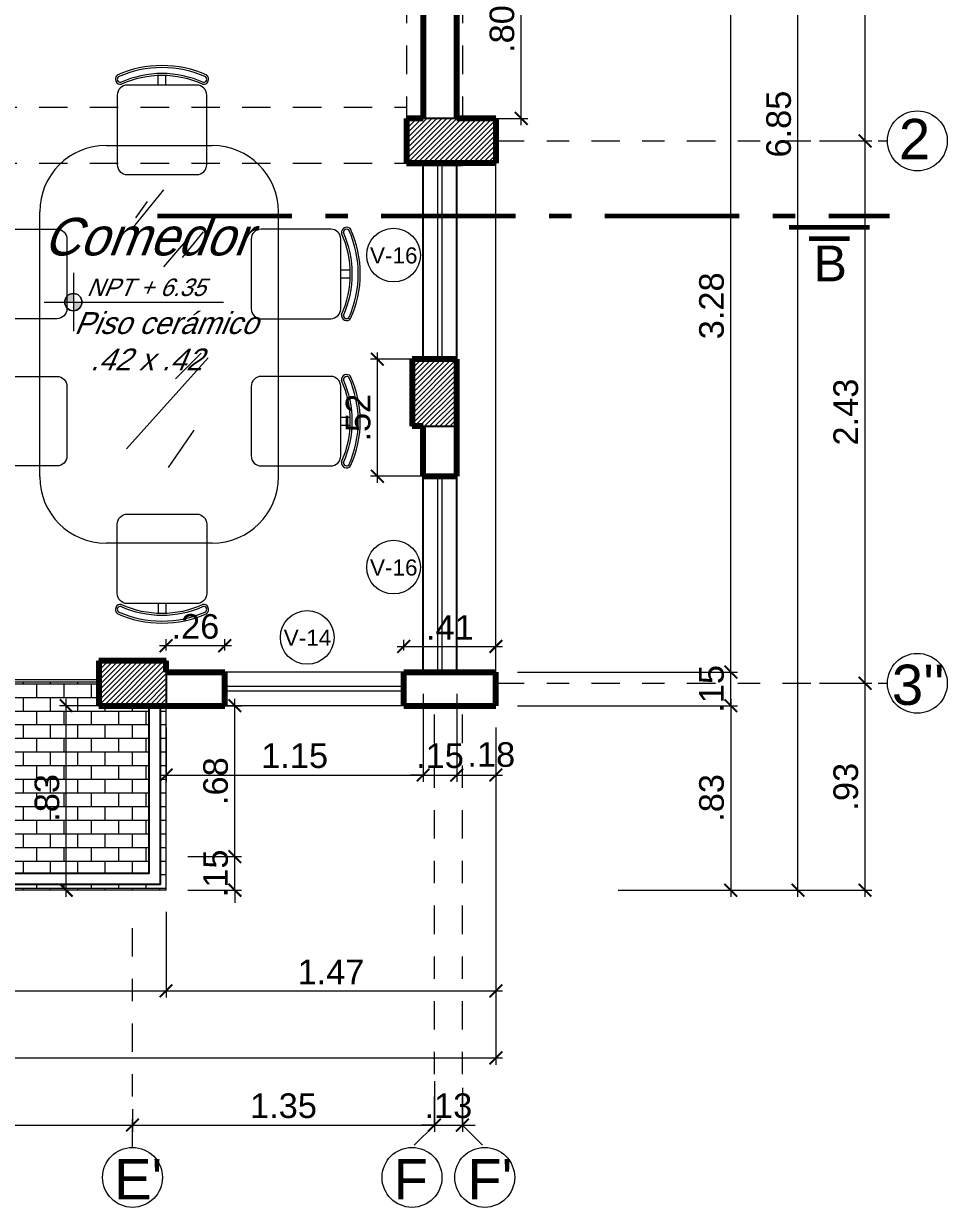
# Model space of a CAD drawing. Header units: millimetres. Extents: x 3779 to 7711, y 1445 to 3132.
# Drawn here: x 3913.99 to 3918.12, y 1479.69 to 1484.98 of the extents above; entities that cross this region are included whole.
import ezdxf

# ---------------------------------------------------------------- set-up
doc = ezdxf.new("R2010")
doc.units = ezdxf.units.MM
doc.header["$PDMODE"] = 3
for name, pattern in [('ACAD_ISO10W100', [18.5, 12, -3, 0.5, -3]), ('DASHDOTX2', [50.8, 25.4, -12.7, 0, -12.7]), ('HIDDEN', [9.525, 6.35, -3.175])]:
    doc.linetypes.add(name, pattern=pattern)
for name, color, linetype, lineweight in [('cotas', 7, 'Continuous', 5), ('EJES', 20, 'DASHDOTX2', 9), ('LINEA-DE-CORTE', 6, 'ACAD_ISO10W100', 60), ('MOBILIARIOS', 151, 'Continuous', 5), ('PERSONA', 7, 'Continuous', 9), ('pluma 0.0', 33, 'Continuous', 0), ('pluma 1', 1, 'Continuous', 9), ('pluma 2', 2, 'Continuous', 20), ('pluma 2.5', 30, 'Continuous', 25), ('pluma 8', 98, 'Continuous', 80), ('proyecciones', 32, 'HIDDEN', 9), ('TEXTO', 7, 'Continuous', 9), ('TEXTURAS', 35, 'Continuous', 5)]:
    doc.layers.add(name, color=color, linetype=linetype, lineweight=lineweight)
doc.styles.add('nombreambiente', font='stylu.ttf', dxfattribs={"oblique": 20})
doc.styles.get("Standard").update_dxf_attribs({"font": 'arial.ttf'})
doc.styles.add('TIMES', font='arial.ttf', dxfattribs={"height": 0.11})
doc.dimstyles.new('julio', dxfattribs={"dimtxt": 0.11, "dimasz": 0.057, "dimexe": 0.03, "dimexo": 0.097, "dimgap": 0.0295, "dimtad": 1, "dimzin": 4, "dimdsep": 46, "dimtxsty": 'TIMES', "dimblk": 'ARCHTICK', "dimcen": 0, "dimdle": 0.03, "dimclrd": 256, "dimclre": 256, "dimclrt": 256, "dimadec": 0, "dimazin": 0, "dimtfac": 1, "dimtix": 1, "dimtmove": 2, "dimatfit": 2, "dimldrblk": 'ARCHTICK', "dimfxl": 1, "dimtolj": 1, "dimtzin": 0, "dimlwd": 5, "dimlwe": 5, "dimarcsym": 0})

# ---------------------------------------------------------------- blocks, each defined once
blk = doc.blocks.new('MESA 1')
for p, q in [((62.8451, 42.0081), (62.8451, 42.0517)), ((62.8811, 42.0081), (62.8811, 42.0517)), ((63.5117, 42.0081), (63.5117, 42.0517)), ((63.5477, 42.0081), (63.5477, 42.0517)), ((62.611, 41.726), (63.811, 41.726)), ((62.311, 40.946), (62.311, 41.426)), ((64.111, 41.426), (64.111, 40.946)), ((62.7384, 41.3327), (63.1501, 40.9634)), ((63.7412, 41.3011), (63.9101, 41.1639)), ((63.7835, 41.2905), (63.8574, 41.2377)), ((62.0376, 41.1908), (61.994, 41.1908)), ((62.0376, 41.1548), (61.994, 41.1548)), ((63.5618, 41.1639), (63.7096, 41.0373)), ((64.3844, 41.1908), (64.428, 41.1908)), ((64.3844, 41.1548), (64.428, 41.1548)), ((62.654, 41.1428), (62.8229, 41.0267)), ((63.0551, 41.1111), (63.1712, 40.9951)), ((63.604, 41.0795), (63.7201, 40.9845)), ((62.611, 40.646), (63.811, 40.646)), ((62.8451, 40.3639), (62.8451, 40.3203)), ((62.8811, 40.3639), (62.8811, 40.3203)), ((63.5117, 40.3639), (63.5117, 40.3203)), ((63.5477, 40.3639), (63.5477, 40.3203))]:
    blk.add_line(p, q)
for points in [[(62.6606, 41.7831), (62.6606, 41.9631, -0.414214), (62.7056, 42.0081), (63.0206, 42.0081, -0.414214), (63.0656, 41.9631), (63.0656, 41.6481, -0.414214), (63.0206, 41.6031), (62.7056, 41.6031, -0.414214), (62.6606, 41.6481)], [(63.3272, 41.7831), (63.3272, 41.9631, -0.414214), (63.3722, 42.0081), (63.6872, 42.0081, -0.414214), (63.7322, 41.9631), (63.7322, 41.6481, -0.414214), (63.6872, 41.6031), (63.3722, 41.6031, -0.414214), (63.3272, 41.6481)], [(62.2626, 40.9703), (62.0826, 40.9703, -0.414214), (62.0376, 41.0153), (62.0376, 41.3303, -0.414214), (62.0826, 41.3753), (62.3976, 41.3753, -0.414214), (62.4426, 41.3303), (62.4426, 41.0153, -0.414214), (62.3976, 40.9703)], [(64.1594, 40.9703), (64.3394, 40.9703, 0.414214), (64.3844, 41.0153), (64.3844, 41.3303, 0.414214), (64.3394, 41.3753), (64.0244, 41.3753, 0.414214), (63.9794, 41.3303), (63.9794, 41.0153, 0.414214), (64.0244, 40.9703)], [(62.6606, 40.5889), (62.6606, 40.4089, 0.414214), (62.7056, 40.3639), (63.0206, 40.3639, 0.414214), (63.0656, 40.4089), (63.0656, 40.7239, 0.414214), (63.0206, 40.7689), (62.7056, 40.7689, 0.414214), (62.6606, 40.7239)], [(63.3272, 40.5889), (63.3272, 40.4089, 0.414214), (63.3722, 40.3639), (63.6872, 40.3639, 0.414214), (63.7322, 40.4089), (63.7322, 40.7239, 0.414214), (63.6872, 40.7689), (63.3722, 40.7689, 0.414214), (63.3272, 40.7239)]]:
    blk.add_lwpolyline(points, format="xyb", close=True)
for centre, radius, start, end in [((62.8631, 41.6042), 0.4924, 65.7176, 114.2824), ((62.8631, 41.6042), 0.4834, 65.7176, 114.2824), ((62.8631, 41.6042), 0.4564, 65.7176, 114.2824), ((63.5297, 41.6042), 0.4924, 65.7176, 114.2824), ((63.5297, 41.6042), 0.4834, 65.7176, 114.2824), ((63.5297, 41.6042), 0.4564, 65.7176, 114.2824), ((62.675, 42.0349), 0.0232, 128.3306, 280.2342), ((62.675, 42.0349), 0.0142, 128.3306, 280.2342), ((62.8631, 41.6042), 0.4474, 65.7176, 114.2824), ((63.051, 42.035), 0.0233, 260.3316, 51.1036), ((63.051, 42.035), 0.0143, 260.3316, 51.1036), ((63.3416, 42.0349), 0.0232, 128.3306, 280.2342), ((63.3416, 42.0349), 0.0142, 128.3306, 280.2342), ((63.5297, 41.6042), 0.4474, 65.7176, 114.2824), ((63.7176, 42.035), 0.0233, 260.3316, 51.1036), ((63.7176, 42.035), 0.0143, 260.3316, 51.1036), ((62.611, 41.426), 0.3, 90, 180), ((63.811, 41.426), 0.3, 0, 90), ((62.4414, 41.1728), 0.4924, 155.7176, 204.2824), ((62.4414, 41.1728), 0.4834, 155.7176, 204.2824), ((62.0107, 41.3607), 0.0233, 350.3316, 141.1036), ((62.0107, 41.3607), 0.0143, 350.3316, 141.1036), ((64.4113, 41.3607), 0.0233, 38.8964, 189.6684), ((64.4113, 41.3607), 0.0143, 38.8964, 189.6684), ((63.9805, 41.1728), 0.4834, 335.7176, 24.2824), ((63.9805, 41.1728), 0.4924, 335.7176, 24.2824), ((62.4414, 41.1728), 0.4564, 155.7176, 204.2824), ((62.4414, 41.1728), 0.4474, 155.7176, 204.2824), ((63.9805, 41.1728), 0.4474, 335.7176, 24.2824), ((63.9805, 41.1728), 0.4564, 335.7176, 24.2824), ((62.0108, 40.9847), 0.0232, 218.3306, 10.2342), ((64.4112, 40.9847), 0.0232, 169.7658, 321.6694), ((62.0108, 40.9847), 0.0142, 218.3306, 10.2342), ((62.611, 40.946), 0.3, 180, 270), ((63.811, 40.946), 0.3, 270, 0), ((64.4112, 40.9847), 0.0142, 169.7658, 321.6694), ((62.675, 40.3371), 0.0232, 79.7658, 231.6694), ((62.675, 40.3371), 0.0142, 79.7658, 231.6694), ((62.8631, 40.7678), 0.4564, 245.7176, 294.2824), ((62.8631, 40.7678), 0.4474, 245.7176, 294.2824), ((63.051, 40.337), 0.0233, 308.8964, 99.6684), ((63.051, 40.337), 0.0143, 308.8964, 99.6684), ((63.3416, 40.3371), 0.0232, 79.7658, 231.6694), ((63.3416, 40.3371), 0.0142, 79.7658, 231.6694), ((63.5297, 40.7678), 0.4564, 245.7176, 294.2824), ((63.5297, 40.7678), 0.4474, 245.7176, 294.2824), ((63.7176, 40.337), 0.0233, 308.8964, 99.6684), ((63.7176, 40.337), 0.0143, 308.8964, 99.6684), ((62.8631, 40.7678), 0.4924, 245.7176, 294.2824), ((62.8631, 40.7678), 0.4834, 245.7176, 294.2824), ((63.5297, 40.7678), 0.4924, 245.7176, 294.2824), ((63.5297, 40.7678), 0.4834, 245.7176, 294.2824)]:
    blk.add_arc(centre, radius, start, end)
blk = doc.blocks.new('iiuyu')
at = {"layer": 'pluma 1', "ltscale": 0.3}
h = blk.add_hatch(color=256, dxfattribs=at)
h.paths.add_polyline_path([(1118.6362, 393.0279, 0.414214), (1118.5977, 392.9893), (1118.6362, 392.9893)])
h.paths.add_polyline_path([(1118.6747, 392.9893), (1118.6362, 392.9893), (1118.6362, 392.9508, 0.414214)])
for p, q in [((1118.6362, 393.1195), (1118.6362, 392.8592)), ((1118.506, 392.9893), (1119.307, 392.9893))]:
    blk.add_line(p, q, dxfattribs=at)
blk.add_circle((1118.6362, 392.9893), 0.0385, dxfattribs=at)
for start, end in [(0, 180), (180, 0)]:
    blk.add_arc((1118.6362, 392.9893), 0.0385, start, end, dxfattribs=at)
blk = doc.blocks.new('_ArchTick')
at = {"color": 0, "linetype": 'ByBlock', "lineweight": 40, "const_width": 0.15}
blk.add_lwpolyline([(-0.5, -0.5), (0.5, 0.5)], dxfattribs=at)
blk = doc.blocks.new('*D448')
at = {"layer": 'cotas', "lineweight": 5, "transparency": 16777216}
for p, q in [((3914.4781, 1480.131), (3914.4781, 1480.0292)), ((3912.4474, 1480.0592), (3914.5081, 1480.0592)), ((3912.4774, 1480.0902), (3912.4774, 1480.0292))]:
    blk.add_line(p, q, dxfattribs=at)
at = {"layer": 'Defpoints', "color": 0, "transparency": 16777216}
for p in [(3914.4781, 1480.228), (3912.4774, 1480.1872), (3914.4781, 1480.0592)]:
    blk.add_point(p, dxfattribs=at)
at = {"layer": 'cotas', "lineweight": 5, "transparency": 16777216, "xscale": 0.057, "yscale": 0.057, "zscale": 0.057, "rotation": 180}
blk.add_blockref('_ArchTick', (3912.4774, 1480.0592), dxfattribs=at)
at = {"layer": 'cotas', "lineweight": 5, "transparency": 16777216, "xscale": 0.057, "yscale": 0.057, "zscale": 0.057}
blk.add_blockref('_ArchTick', (3914.4781, 1480.0592), dxfattribs=at)
at = {"layer": 'cotas', "transparency": 16777216, "insert": (3913.4778, 1480.1449), "char_height": 0.11, "attachment_point": 5, "style": 'TIMES'}
blk.add_mtext('\\A1;2.00', dxfattribs=at)
blk = doc.blocks.new('*D449')
at = {"layer": 'cotas', "lineweight": 5, "transparency": 16777216}
for p, q in [((3915.8274, 1480.2562), (3915.8274, 1480.0292)), ((3914.4781, 1480.131), (3914.4781, 1480.0292)), ((3914.4481, 1480.0592), (3915.8574, 1480.0592))]:
    blk.add_line(p, q, dxfattribs=at)
at = {"layer": 'Defpoints', "color": 0, "transparency": 16777216}
for p in [(3915.8274, 1480.3532), (3914.4781, 1480.228), (3915.8274, 1480.0592)]:
    blk.add_point(p, dxfattribs=at)
at = {"layer": 'cotas', "lineweight": 5, "transparency": 16777216, "xscale": 0.057, "yscale": 0.057, "zscale": 0.057, "rotation": 180}
blk.add_blockref('_ArchTick', (3914.4781, 1480.0592), dxfattribs=at)
at = {"layer": 'cotas', "lineweight": 5, "transparency": 16777216, "xscale": 0.057, "yscale": 0.057, "zscale": 0.057}
blk.add_blockref('_ArchTick', (3915.8274, 1480.0592), dxfattribs=at)
at = {"layer": 'cotas', "transparency": 16777216, "insert": (3915.1528, 1480.1449), "char_height": 0.11, "attachment_point": 5, "style": 'TIMES'}
blk.add_mtext('\\A1;1.35', dxfattribs=at)
blk = doc.blocks.new('*D388')
at = {"layer": 'cotas', "lineweight": 5, "transparency": 16777216}
for p, q in [((3915.8274, 1480.2562), (3915.8274, 1480.0292)), ((3915.9524, 1480.2252), (3915.9524, 1480.0292)), ((3915.8274, 1480.0592), (3915.7704, 1480.0592)), ((3915.8274, 1480.0592), (3915.9524, 1480.0592)), ((3915.9524, 1480.0592), (3916.0094, 1480.0592))]:
    blk.add_line(p, q, dxfattribs=at)
at = {"layer": 'Defpoints', "color": 0, "transparency": 16777216}
for p in [(3915.8274, 1480.3532), (3915.9524, 1480.3222), (3915.9524, 1480.0592)]:
    blk.add_point(p, dxfattribs=at)
at = {"layer": 'cotas', "lineweight": 5, "transparency": 16777216, "xscale": 0.057, "yscale": 0.057, "zscale": 0.057}
blk.add_blockref('_ArchTick', (3915.8274, 1480.0592), dxfattribs=at)
at = {"layer": 'cotas', "lineweight": 5, "transparency": 16777216, "xscale": 0.057, "yscale": 0.057, "zscale": 0.057, "rotation": 180}
blk.add_blockref('_ArchTick', (3915.9524, 1480.0592), dxfattribs=at)
at = {"layer": 'cotas', "transparency": 16777216, "insert": (3915.8899, 1480.1449), "char_height": 0.11, "attachment_point": 5, "style": 'TIMES'}
blk.add_mtext('\\A1;.13', dxfattribs=at)
blk = doc.blocks.new('*D389')
at = {"layer": 'cotas', "lineweight": 5, "transparency": 16777216}
for p, q in [((3916.1024, 1481.8372), (3916.1024, 1480.3292)), ((3901.5524, 1480.8622), (3901.5524, 1480.3292)), ((3901.5224, 1480.3592), (3916.1324, 1480.3592))]:
    blk.add_line(p, q, dxfattribs=at)
at = {"layer": 'Defpoints', "color": 0, "transparency": 16777216}
for p in [(3916.1024, 1481.9342), (3901.5524, 1480.9592), (3916.1024, 1480.3592)]:
    blk.add_point(p, dxfattribs=at)
at = {"layer": 'cotas', "lineweight": 5, "transparency": 16777216, "xscale": 0.057, "yscale": 0.057, "zscale": 0.057, "rotation": 180}
blk.add_blockref('_ArchTick', (3901.5524, 1480.3592), dxfattribs=at)
at = {"layer": 'cotas', "lineweight": 5, "transparency": 16777216, "xscale": 0.057, "yscale": 0.057, "zscale": 0.057}
blk.add_blockref('_ArchTick', (3916.1024, 1480.3592), dxfattribs=at)
at = {"layer": 'cotas', "transparency": 16777216, "insert": (3908.8274, 1480.4449), "char_height": 0.11, "attachment_point": 5, "style": 'TIMES'}
blk.add_mtext('\\A1;14.55', dxfattribs=at)
blk = doc.blocks.new('*D401')
at = {"layer": 'cotas', "lineweight": 5, "transparency": 16777216}
for p, q in [((3910.5024, 1481.0122), (3910.5024, 1480.6292)), ((3914.6281, 1481.0122), (3914.6281, 1480.6292)), ((3910.4724, 1480.6592), (3914.6581, 1480.6592))]:
    blk.add_line(p, q, dxfattribs=at)
at = {"layer": 'Defpoints', "color": 0, "transparency": 16777216}
for p in [(3910.5024, 1481.1092), (3914.6281, 1481.1092), (3914.6281, 1480.6592)]:
    blk.add_point(p, dxfattribs=at)
at = {"layer": 'cotas', "lineweight": 5, "transparency": 16777216, "xscale": 0.057, "yscale": 0.057, "zscale": 0.057, "rotation": 180}
blk.add_blockref('_ArchTick', (3910.5024, 1480.6592), dxfattribs=at)
at = {"layer": 'cotas', "lineweight": 5, "transparency": 16777216, "xscale": 0.057, "yscale": 0.057, "zscale": 0.057}
blk.add_blockref('_ArchTick', (3914.6281, 1480.6592), dxfattribs=at)
at = {"layer": 'cotas', "transparency": 16777216, "insert": (3912.5653, 1480.7449), "char_height": 0.11, "attachment_point": 5, "style": 'TIMES'}
blk.add_mtext('\\A1;4.13', dxfattribs=at)
blk = doc.blocks.new('*D405')
at = {"layer": 'cotas', "lineweight": 5, "transparency": 16777216}
for p, q in [((3917.5494, 1482.0342), (3917.7824, 1482.0342)), ((3917.7524, 1481.0792), (3917.7524, 1482.0642)), ((3916.6494, 1481.1092), (3917.7824, 1481.1092))]:
    blk.add_line(p, q, dxfattribs=at)
at = {"layer": 'Defpoints', "color": 0, "transparency": 16777216}
for p in [(3917.4524, 1482.0342), (3917.7524, 1482.0342), (3916.5524, 1481.1092)]:
    blk.add_point(p, dxfattribs=at)
at = {"layer": 'cotas', "lineweight": 5, "transparency": 16777216, "xscale": 0.057, "yscale": 0.057, "zscale": 0.057}
for p, rotation in [((3917.7524, 1482.0342), 90), ((3917.7524, 1481.1092), 270)]:
    blk.add_blockref('_ArchTick', p, dxfattribs=dict(at, rotation=rotation))
at = {"layer": 'cotas', "transparency": 16777216, "insert": (3917.6667, 1481.5717), "char_height": 0.11, "attachment_point": 5, "rotation": 90, "style": 'TIMES'}
blk.add_mtext('\\A1;.93', dxfattribs=at)
blk = doc.blocks.new('*D406')
at = {"layer": 'cotas', "lineweight": 5, "transparency": 16777216}
for p, q in [((3917.5494, 1484.4592), (3917.7824, 1484.4592)), ((3917.7524, 1482.0042), (3917.7524, 1484.4892)), ((3917.5494, 1482.0342), (3917.7824, 1482.0342))]:
    blk.add_line(p, q, dxfattribs=at)
at = {"layer": 'Defpoints', "color": 0, "transparency": 16777216}
for p in [(3917.4524, 1484.4592), (3917.7524, 1484.4592), (3917.4524, 1482.0342)]:
    blk.add_point(p, dxfattribs=at)
at = {"layer": 'cotas', "lineweight": 5, "transparency": 16777216, "xscale": 0.057, "yscale": 0.057, "zscale": 0.057}
for p, rotation in [((3917.7524, 1484.4592), 90), ((3917.7524, 1482.0342), 270)]:
    blk.add_blockref('_ArchTick', p, dxfattribs=dict(at, rotation=rotation))
at = {"layer": 'cotas', "transparency": 16777216, "insert": (3917.6667, 1483.2467), "char_height": 0.11, "attachment_point": 5, "rotation": 90, "style": 'TIMES'}
blk.add_mtext('\\A1;2.43', dxfattribs=at)
blk = doc.blocks.new('*D407')
at = {"layer": 'cotas', "lineweight": 5, "transparency": 16777216}
for p, q in [((3917.5494, 1487.9592), (3917.7824, 1487.9592)), ((3917.7524, 1484.4292), (3917.7524, 1487.9892)), ((3917.5494, 1484.4592), (3917.7824, 1484.4592))]:
    blk.add_line(p, q, dxfattribs=at)
at = {"layer": 'Defpoints', "color": 0, "transparency": 16777216}
for p in [(3917.4524, 1487.9592), (3917.7524, 1487.9592), (3917.4524, 1484.4592)]:
    blk.add_point(p, dxfattribs=at)
at = {"layer": 'cotas', "lineweight": 5, "transparency": 16777216, "xscale": 0.057, "yscale": 0.057, "zscale": 0.057}
for p, rotation in [((3917.7524, 1487.9592), 90), ((3917.7524, 1484.4592), 270)]:
    blk.add_blockref('_ArchTick', p, dxfattribs=dict(at, rotation=rotation))
at = {"layer": 'cotas', "transparency": 16777216, "insert": (3917.6667, 1486.2092), "char_height": 0.11, "attachment_point": 5, "rotation": 90, "style": 'TIMES'}
blk.add_mtext('\\A1;3.50', dxfattribs=at)
blk = doc.blocks.new('*D408')
at = {"layer": 'cotas', "lineweight": 5, "transparency": 16777216}
for p, q in [((3916.9494, 1487.9592), (3917.4824, 1487.9592)), ((3917.4524, 1481.0792), (3917.4524, 1487.9892)), ((3916.6494, 1481.1092), (3917.4824, 1481.1092))]:
    blk.add_line(p, q, dxfattribs=at)
at = {"layer": 'Defpoints', "color": 0, "transparency": 16777216}
for p in [(3916.8524, 1487.9592), (3917.4524, 1487.9592), (3916.5524, 1481.1092)]:
    blk.add_point(p, dxfattribs=at)
at = {"layer": 'cotas', "lineweight": 5, "transparency": 16777216, "xscale": 0.057, "yscale": 0.057, "zscale": 0.057}
for p, rotation in [((3917.4524, 1487.9592), 90), ((3917.4524, 1481.1092), 270)]:
    blk.add_blockref('_ArchTick', p, dxfattribs=dict(at, rotation=rotation))
at = {"layer": 'cotas', "transparency": 16777216, "insert": (3917.3667, 1484.5342), "char_height": 0.11, "attachment_point": 5, "rotation": 90, "style": 'TIMES'}
blk.add_mtext('\\A1;6.85', dxfattribs=at)
blk = doc.blocks.new('*D410')
at = {"layer": 'cotas', "lineweight": 5, "transparency": 16777216}
for p, q in [((3917.1524, 1481.9642), (3917.1524, 1481.0792)), ((3916.1994, 1481.9342), (3917.1824, 1481.9342)), ((3916.6494, 1481.1092), (3917.1824, 1481.1092))]:
    blk.add_line(p, q, dxfattribs=at)
at = {"layer": 'Defpoints', "color": 0, "transparency": 16777216}
for p in [(3916.1024, 1481.9342), (3916.5524, 1481.1092), (3917.1524, 1481.1092)]:
    blk.add_point(p, dxfattribs=at)
at = {"layer": 'cotas', "lineweight": 5, "transparency": 16777216, "xscale": 0.057, "yscale": 0.057, "zscale": 0.057}
for p, rotation in [((3917.1524, 1481.9342), 90), ((3917.1524, 1481.1092), 270)]:
    blk.add_blockref('_ArchTick', p, dxfattribs=dict(at, rotation=rotation))
at = {"layer": 'cotas', "transparency": 16777216, "insert": (3917.0667, 1481.5217), "char_height": 0.11, "attachment_point": 5, "rotation": 90, "style": 'TIMES'}
blk.add_mtext('\\A1;.83', dxfattribs=at)
blk = doc.blocks.new('*D415')
at = {"layer": 'cotas', "lineweight": 5, "transparency": 16777216}
for p, q in [((3915.7774, 1481.9872), (3915.7774, 1481.5942)), ((3914.6281, 1481.8372), (3914.6281, 1481.5942)), ((3914.5981, 1481.6242), (3915.8074, 1481.6242))]:
    blk.add_line(p, q, dxfattribs=at)
at = {"layer": 'Defpoints', "color": 0, "transparency": 16777216}
for p in [(3915.7774, 1482.0842), (3914.6281, 1481.9342), (3915.7774, 1481.6242)]:
    blk.add_point(p, dxfattribs=at)
at = {"layer": 'cotas', "lineweight": 5, "transparency": 16777216, "xscale": 0.057, "yscale": 0.057, "zscale": 0.057, "rotation": 180}
blk.add_blockref('_ArchTick', (3914.6281, 1481.6242), dxfattribs=at)
at = {"layer": 'cotas', "lineweight": 5, "transparency": 16777216, "xscale": 0.057, "yscale": 0.057, "zscale": 0.057}
blk.add_blockref('_ArchTick', (3915.7774, 1481.6242), dxfattribs=at)
at = {"layer": 'cotas', "transparency": 16777216, "insert": (3915.2028, 1481.7099), "char_height": 0.11, "attachment_point": 5, "style": 'TIMES'}
blk.add_mtext('\\A1;1.15', dxfattribs=at)
blk = doc.blocks.new('*D416')
at = {"layer": 'cotas', "lineweight": 5, "transparency": 16777216}
for p, q in [((3915.7774, 1481.9872), (3915.7774, 1481.5942)), ((3915.9274, 1481.9872), (3915.9274, 1481.5942)), ((3915.7774, 1481.6242), (3915.7204, 1481.6242)), ((3915.7774, 1481.6242), (3915.9274, 1481.6242)), ((3915.9274, 1481.6242), (3915.9844, 1481.6242))]:
    blk.add_line(p, q, dxfattribs=at)
at = {"layer": 'Defpoints', "color": 0, "transparency": 16777216}
for p in [(3915.7774, 1482.0842), (3915.9274, 1482.0842), (3915.9274, 1481.6242)]:
    blk.add_point(p, dxfattribs=at)
at = {"layer": 'cotas', "lineweight": 5, "transparency": 16777216, "xscale": 0.057, "yscale": 0.057, "zscale": 0.057}
blk.add_blockref('_ArchTick', (3915.7774, 1481.6242), dxfattribs=at)
at = {"layer": 'cotas', "lineweight": 5, "transparency": 16777216, "xscale": 0.057, "yscale": 0.057, "zscale": 0.057, "rotation": 180}
blk.add_blockref('_ArchTick', (3915.9274, 1481.6242), dxfattribs=at)
at = {"layer": 'cotas', "transparency": 16777216, "insert": (3915.8524, 1481.7099), "char_height": 0.11, "attachment_point": 5, "style": 'TIMES'}
blk.add_mtext('\\A1;.15', dxfattribs=at)
blk = doc.blocks.new('*D417')
at = {"layer": 'cotas', "lineweight": 5, "transparency": 16777216}
for p, q in [((3915.9274, 1481.9872), (3915.9274, 1481.5942)), ((3916.1024, 1481.8372), (3916.1024, 1481.5942)), ((3915.8974, 1481.6242), (3916.1324, 1481.6242))]:
    blk.add_line(p, q, dxfattribs=at)
at = {"layer": 'Defpoints', "color": 0, "transparency": 16777216}
for p in [(3915.9274, 1482.0842), (3916.1024, 1481.9342), (3916.1024, 1481.6242)]:
    blk.add_point(p, dxfattribs=at)
at = {"layer": 'cotas', "lineweight": 5, "transparency": 16777216, "xscale": 0.057, "yscale": 0.057, "zscale": 0.057, "rotation": 180}
blk.add_blockref('_ArchTick', (3915.9274, 1481.6242), dxfattribs=at)
at = {"layer": 'cotas', "lineweight": 5, "transparency": 16777216, "xscale": 0.057, "yscale": 0.057, "zscale": 0.057}
blk.add_blockref('_ArchTick', (3916.1024, 1481.6242), dxfattribs=at)
at = {"layer": 'cotas', "transparency": 16777216, "insert": (3916.0816, 1481.715), "char_height": 0.11, "attachment_point": 5, "style": 'TIMES'}
blk.add_mtext('\\A1;.18', dxfattribs=at)
blk = doc.blocks.new('*D418')
at = {"layer": 'cotas', "lineweight": 5, "transparency": 16777216}
for p, q in [((3914.9356, 1481.2592), (3914.9356, 1481.3162)), ((3914.7251, 1481.2592), (3914.9656, 1481.2592)), ((3914.9356, 1481.1092), (3914.9356, 1481.2592)), ((3914.7251, 1481.1092), (3914.9656, 1481.1092)), ((3914.9356, 1481.1092), (3914.9356, 1481.0522))]:
    blk.add_line(p, q, dxfattribs=at)
at = {"layer": 'Defpoints', "color": 0, "transparency": 16777216}
for p in [(3914.6281, 1481.2592), (3914.9356, 1481.2592), (3914.6281, 1481.1092)]:
    blk.add_point(p, dxfattribs=at)
at = {"layer": 'cotas', "lineweight": 5, "transparency": 16777216, "xscale": 0.057, "yscale": 0.057, "zscale": 0.057}
for p, rotation in [((3914.9356, 1481.2592), 270), ((3914.9356, 1481.1092), 90)]:
    blk.add_blockref('_ArchTick', p, dxfattribs=dict(at, rotation=rotation))
at = {"layer": 'cotas', "transparency": 16777216, "insert": (3914.8499, 1481.1842), "char_height": 0.11, "attachment_point": 5, "rotation": 90, "style": 'TIMES'}
blk.add_mtext('\\A1;.15', dxfattribs=at)
blk = doc.blocks.new('*D419')
at = {"layer": 'cotas', "lineweight": 5, "transparency": 16777216}
for p, q in [((3914.9356, 1481.2292), (3914.9356, 1481.9642)), ((3914.7251, 1481.9342), (3914.9656, 1481.9342)), ((3914.7251, 1481.2592), (3914.9656, 1481.2592))]:
    blk.add_line(p, q, dxfattribs=at)
at = {"layer": 'Defpoints', "color": 0, "transparency": 16777216}
for p in [(3914.6281, 1481.9342), (3914.9356, 1481.9342), (3914.6281, 1481.2592)]:
    blk.add_point(p, dxfattribs=at)
at = {"layer": 'cotas', "lineweight": 5, "transparency": 16777216, "xscale": 0.057, "yscale": 0.057, "zscale": 0.057}
for p, rotation in [((3914.9356, 1481.9342), 90), ((3914.9356, 1481.2592), 270)]:
    blk.add_blockref('_ArchTick', p, dxfattribs=dict(at, rotation=rotation))
at = {"layer": 'cotas', "transparency": 16777216, "insert": (3914.8499, 1481.5967), "char_height": 0.11, "attachment_point": 5, "rotation": 90, "style": 'TIMES'}
blk.add_mtext('\\A1;.68', dxfattribs=at)
blk = doc.blocks.new('*D420')
at = {"layer": 'cotas', "lineweight": 5, "transparency": 16777216}
for p, q in [((3917.1524, 1482.0842), (3917.1524, 1482.1412)), ((3916.1994, 1482.0842), (3917.1824, 1482.0842)), ((3917.1524, 1481.9342), (3917.1524, 1482.0842)), ((3916.1994, 1481.9342), (3917.1824, 1481.9342)), ((3917.1524, 1481.9342), (3917.1524, 1481.8772))]:
    blk.add_line(p, q, dxfattribs=at)
at = {"layer": 'Defpoints', "color": 0, "transparency": 16777216}
for p in [(3916.1024, 1482.0842), (3917.1524, 1482.0842), (3916.1024, 1481.9342)]:
    blk.add_point(p, dxfattribs=at)
at = {"layer": 'cotas', "lineweight": 5, "transparency": 16777216, "xscale": 0.057, "yscale": 0.057, "zscale": 0.057}
for p, rotation in [((3917.1524, 1482.0842), 270), ((3917.1524, 1481.9342), 90)]:
    blk.add_blockref('_ArchTick', p, dxfattribs=dict(at, rotation=rotation))
at = {"layer": 'cotas', "transparency": 16777216, "insert": (3917.0667, 1482.0092), "char_height": 0.11, "attachment_point": 5, "rotation": 90, "style": 'TIMES'}
blk.add_mtext('\\A1;.15', dxfattribs=at)
blk = doc.blocks.new('*D421')
at = {"layer": 'cotas', "lineweight": 5, "transparency": 16777216}
for p, q in [((3916.9494, 1485.3592), (3917.1824, 1485.3592)), ((3917.1524, 1482.0542), (3917.1524, 1485.3892)), ((3916.4994, 1482.0842), (3917.1824, 1482.0842))]:
    blk.add_line(p, q, dxfattribs=at)
at = {"layer": 'Defpoints', "color": 0, "transparency": 16777216}
for p in [(3916.8524, 1485.3592), (3917.1524, 1485.3592), (3916.4024, 1482.0842)]:
    blk.add_point(p, dxfattribs=at)
at = {"layer": 'cotas', "lineweight": 5, "transparency": 16777216, "xscale": 0.057, "yscale": 0.057, "zscale": 0.057}
for p, rotation in [((3917.1524, 1485.3592), 90), ((3917.1524, 1482.0842), 270)]:
    blk.add_blockref('_ArchTick', p, dxfattribs=dict(at, rotation=rotation))
at = {"layer": 'cotas', "transparency": 16777216, "insert": (3917.0667, 1483.7217), "char_height": 0.11, "attachment_point": 5, "rotation": 90, "style": 'TIMES'}
blk.add_mtext('\\A1;3.28', dxfattribs=at)
blk = doc.blocks.new('*D452')
at = {"layer": 'cotas', "lineweight": 5, "transparency": 16777216}
for p, q in [((3916.1024, 1481.8372), (3916.1024, 1480.6292)), ((3914.6281, 1481.0122), (3914.6281, 1480.6292)), ((3914.5981, 1480.6592), (3916.1324, 1480.6592))]:
    blk.add_line(p, q, dxfattribs=at)
at = {"layer": 'Defpoints', "color": 0, "transparency": 16777216}
for p in [(3916.1024, 1481.9342), (3914.6281, 1481.1092), (3916.1024, 1480.6592)]:
    blk.add_point(p, dxfattribs=at)
at = {"layer": 'cotas', "lineweight": 5, "transparency": 16777216, "xscale": 0.057, "yscale": 0.057, "zscale": 0.057, "rotation": 180}
blk.add_blockref('_ArchTick', (3914.6281, 1480.6592), dxfattribs=at)
at = {"layer": 'cotas', "lineweight": 5, "transparency": 16777216, "xscale": 0.057, "yscale": 0.057, "zscale": 0.057}
blk.add_blockref('_ArchTick', (3916.1024, 1480.6592), dxfattribs=at)
at = {"layer": 'cotas', "transparency": 16777216, "insert": (3915.3653, 1480.744), "char_height": 0.11, "attachment_point": 5, "style": 'TIMES'}
blk.add_mtext('\\A1;1.47', dxfattribs=at)
blk = doc.blocks.new('*D350')
at = {"layer": 'cotas', "lineweight": 5, "transparency": 16777216}
for p, q in [((3915.6903, 1482.1812), (3915.6903, 1482.229)), ((3916.1024, 1482.1812), (3916.1024, 1482.229)), ((3915.6603, 1482.199), (3916.1324, 1482.199))]:
    blk.add_line(p, q, dxfattribs=at)
at = {"layer": 'Defpoints', "color": 0, "transparency": 16777216}
for p in [(3916.1024, 1482.199), (3915.6903, 1482.0842), (3916.1024, 1482.0842)]:
    blk.add_point(p, dxfattribs=at)
at = {"layer": 'cotas', "lineweight": 5, "transparency": 16777216, "xscale": 0.057, "yscale": 0.057, "zscale": 0.057, "rotation": 180}
blk.add_blockref('_ArchTick', (3915.6903, 1482.199), dxfattribs=at)
at = {"layer": 'cotas', "lineweight": 5, "transparency": 16777216, "xscale": 0.057, "yscale": 0.057, "zscale": 0.057}
blk.add_blockref('_ArchTick', (3916.1024, 1482.199), dxfattribs=at)
at = {"layer": 'cotas', "transparency": 16777216, "insert": (3915.8963, 1482.2837), "char_height": 0.11, "attachment_point": 5, "style": 'TIMES'}
blk.add_mtext('\\A1;.41', dxfattribs=at)
blk = doc.blocks.new('*D351')
at = {"layer": 'cotas', "lineweight": 5, "transparency": 16777216}
for p, q in [((3914.6281, 1482.1812), (3914.6281, 1482.2322)), ((3914.8903, 1482.1812), (3914.8903, 1482.2322)), ((3914.9203, 1482.2022), (3914.5981, 1482.2022))]:
    blk.add_line(p, q, dxfattribs=at)
at = {"layer": 'Defpoints', "color": 0, "transparency": 16777216}
for p in [(3914.6281, 1482.2022), (3914.6281, 1482.0842), (3914.8903, 1482.0842)]:
    blk.add_point(p, dxfattribs=at)
at = {"layer": 'cotas', "lineweight": 5, "transparency": 16777216, "xscale": 0.057, "yscale": 0.057, "zscale": 0.057, "rotation": 180}
blk.add_blockref('_ArchTick', (3914.6281, 1482.2022), dxfattribs=at)
at = {"layer": 'cotas', "lineweight": 5, "transparency": 16777216, "xscale": 0.057, "yscale": 0.057, "zscale": 0.057}
blk.add_blockref('_ArchTick', (3914.8903, 1482.2022), dxfattribs=at)
at = {"layer": 'cotas', "transparency": 16777216, "insert": (3914.7592, 1482.2878), "char_height": 0.11, "attachment_point": 5, "style": 'TIMES'}
blk.add_mtext('\\A1;.26', dxfattribs=at)
blk = doc.blocks.new('*D352')
at = {"layer": 'cotas', "lineweight": 5, "transparency": 16777216}
for p, q in [((3915.5725, 1482.9299), (3915.5725, 1483.5135)), ((3915.8304, 1483.4835), (3915.5425, 1483.4835)), ((3915.8304, 1482.9599), (3915.5425, 1482.9599))]:
    blk.add_line(p, q, dxfattribs=at)
at = {"layer": 'Defpoints', "color": 0, "transparency": 16777216}
for p in [(3915.5725, 1483.4835), (3915.9274, 1483.4835), (3915.9274, 1482.9599)]:
    blk.add_point(p, dxfattribs=at)
at = {"layer": 'cotas', "lineweight": 5, "transparency": 16777216, "xscale": 0.057, "yscale": 0.057, "zscale": 0.057}
for p, rotation in [((3915.5725, 1483.4835), 90), ((3915.5725, 1482.9599), 270)]:
    blk.add_blockref('_ArchTick', p, dxfattribs=dict(at, rotation=rotation))
at = {"layer": 'cotas', "transparency": 16777216, "insert": (3915.4869, 1483.2217), "char_height": 0.11, "attachment_point": 5, "rotation": 90, "style": 'TIMES'}
blk.add_mtext('\\A1;.52', dxfattribs=at)
blk = doc.blocks.new('*D353')
at = {"layer": 'cotas', "lineweight": 5, "transparency": 16777216}
for p, q in [((3916.0244, 1485.3592), (3916.2456, 1485.3592)), ((3916.2156, 1484.5292), (3916.2156, 1485.3892)), ((3916.0244, 1484.5592), (3916.2456, 1484.5592))]:
    blk.add_line(p, q, dxfattribs=at)
at = {"layer": 'Defpoints', "color": 0, "transparency": 16777216}
for p in [(3915.9274, 1485.3592), (3916.2156, 1485.3592), (3915.9274, 1484.5592)]:
    blk.add_point(p, dxfattribs=at)
at = {"layer": 'cotas', "lineweight": 5, "transparency": 16777216, "xscale": 0.057, "yscale": 0.057, "zscale": 0.057}
for p, rotation in [((3916.2156, 1485.3592), 90), ((3916.2156, 1484.5592), 270)]:
    blk.add_blockref('_ArchTick', p, dxfattribs=dict(at, rotation=rotation))
at = {"layer": 'cotas', "transparency": 16777216, "insert": (3916.1299, 1484.9592), "char_height": 0.11, "attachment_point": 5, "rotation": 90, "style": 'TIMES'}
blk.add_mtext('\\A1;.80', dxfattribs=at)
blk = doc.blocks.new('*D435')
at = {"layer": 'cotas', "lineweight": 5, "transparency": 16777216}
for p, q in [((3914.1817, 1481.0792), (3914.1817, 1481.9642)), ((3914.3553, 1481.9342), (3914.1517, 1481.9342)), ((3914.3553, 1481.1092), (3914.1517, 1481.1092))]:
    blk.add_line(p, q, dxfattribs=at)
at = {"layer": 'Defpoints', "color": 0, "transparency": 16777216}
for p in [(3914.1817, 1481.9342), (3914.4523, 1481.9342), (3914.4523, 1481.1092)]:
    blk.add_point(p, dxfattribs=at)
at = {"layer": 'cotas', "lineweight": 5, "transparency": 16777216, "xscale": 0.057, "yscale": 0.057, "zscale": 0.057}
for p, rotation in [((3914.1817, 1481.9342), 90), ((3914.1817, 1481.1092), 270)]:
    blk.add_blockref('_ArchTick', p, dxfattribs=dict(at, rotation=rotation))
at = {"layer": 'cotas', "transparency": 16777216, "insert": (3914.096, 1481.5217), "char_height": 0.11, "attachment_point": 5, "rotation": 90, "style": 'TIMES'}
blk.add_mtext('\\A1;.83', dxfattribs=at)

msp = doc.modelspace()

# ---------------------------------------------------------------- hatches: boundary and pattern name
at = {"layer": 'TEXTURAS'}
h = msp.add_hatch(dxfattribs=at)
h.set_pattern_fill('LINE', color=256, scale=0.005, angle=45)
h.set_pattern_definition([(45, (61.838948, -57.540765), (-0.01122532015, 0.01122532015), [])])
h.paths.add_polyline_path([(3916.1024, 1484.3592), (3916.1024, 1484.5592), (3915.7024, 1484.5592), (3915.7024, 1484.3592)])
h = msp.add_hatch(dxfattribs=at)
h.set_pattern_fill('LINE', color=256, scale=0.005, angle=45)
h.set_pattern_definition([(45, (47.663948, -57.590765), (-0.01122532015, 0.01122532015), [])])
h.paths.add_polyline_path([(3915.7274, 1483.1835), (3915.9274, 1483.1835), (3915.9274, 1483.4835), (3915.7274, 1483.4835)])
h = msp.add_hatch(dxfattribs=at)
h.set_pattern_fill('LINE', color=256, scale=0.005, angle=45)
h.set_pattern_definition([(45, (47.688948, -57.515765), (-0.01122532015, 0.01122532015), [])])
h.paths.add_polyline_path([(3914.6281, 1482.1342), (3914.3281, 1482.1342), (3914.3281, 1481.9342), (3914.6281, 1481.9342)])
h = msp.add_hatch(dxfattribs=at)
h.set_pattern_fill('AR-B816', color=256, scale=0.0003)
h.set_pattern_definition([(0, (-1.28792, -70.31427), (1e-17, 0.06096), []), (90, (-1.28792, -70.31427), (-0.06096, 0.06096), [0.06096, -0.06096])])
h.paths.add_polyline_path([(3914.6281, 1481.1092), (3914.6281, 1481.9342), (3914.6031, 1481.9342), (3914.6031, 1481.1342), (3910.5024, 1481.1342), (3910.5024, 1481.1092)])
h.paths.add_polyline_path([(3912.3524, 1481.9842), (3910.5024, 1481.9842), (3910.5024, 1481.1842), (3914.5531, 1481.1842), (3914.5531, 1481.9342), (3914.3281, 1481.9342), (3914.3281, 1482.0392), (3913.4153, 1482.0392), (3913.4153, 1482.0492), (3912.6024, 1482.0492), (3912.6024, 1481.8592), (3912.3524, 1481.8592)])

# ---------------------------------------------------------------- linework, layer by layer
at = {"layer": 'EJES', "ltscale": 0.005}
for p, q in [((3916.1024, 1484.4592), (3917.8524, 1484.4592)), ((3916.1024, 1482.0342), (3917.8524, 1482.0342)), ((3915.8274, 1480.0592), (3915.8274, 1481.9342)), ((3915.9524, 1480.0592), (3915.9524, 1481.9342)), ((3914.4781, 1479.9592), (3914.4781, 1480.9592)), ((3915.8274, 1480.0592), (3915.7274, 1479.9592)), ((3915.9524, 1480.0592), (3916.0524, 1479.9592))]:
    msp.add_line(p, q, dxfattribs=at)
at = {"layer": 'LINEA-DE-CORTE', "ltscale": 0.05}
for p, q in [((3914.59, 1484.1243), (3917.8617, 1484.1243)), ((3917.772, 1484.0725), (3917.4131, 1484.0725)), ((3917.6823, 1484.0207), (3917.5028, 1484.0207))]:
    msp.add_line(p, q, dxfattribs=at)
at = {"layer": 'pluma 0.0'}
msp.add_line((3916.1024, 1482.0092), (3916.1024, 1484.3592), dxfattribs=at)
at = {"layer": 'pluma 1'}
for p, q in [((3915.8424, 1483.4835), (3915.8424, 1484.3592)), ((3915.8624, 1483.4835), (3915.8624, 1484.3592)), ((3915.8424, 1482.0842), (3915.8424, 1482.9599)), ((3915.8624, 1482.0842), (3915.8624, 1482.9599)), ((3914.3281, 1482.0492), (3912.6024, 1482.0492)), ((3914.3281, 1482.0392), (3913.4153, 1482.0392)), ((3915.6903, 1482.0192), (3914.8903, 1482.0192)), ((3915.6903, 1481.9992), (3914.8903, 1481.9992)), ((3914.6281, 1481.1092), (3914.6281, 1481.9342)), ((3914.6281, 1481.1092), (3910.5024, 1481.1092))]:
    msp.add_line(p, q, dxfattribs=at)
for centre, radius in [((3917.9863, 1484.4592), 0.1339), ((3915.6449, 1483.9486), 0.12), ((3915.6449, 1482.5535), 0.12), ((3915.2591, 1482.2394), 0.12), ((3917.9863, 1482.0342), 0.1339), ((3914.4781, 1479.8253), 0.1339), ((3915.7274, 1479.8253), 0.1339), ((3916.0524, 1479.8253), 0.1339)]:
    msp.add_circle(centre, radius, dxfattribs=at)
at = {"layer": 'pluma 2'}
for p, q in [((3915.6903, 1482.0842), (3914.8903, 1482.0842)), ((3915.6903, 1481.9342), (3914.8903, 1481.9342))]:
    msp.add_line(p, q, dxfattribs=at)
at = {"layer": 'pluma 2.5'}
for p, q in [((3915.7774, 1483.4835), (3915.7774, 1484.3592)), ((3915.9274, 1483.4835), (3915.9274, 1484.3592)), ((3915.7774, 1482.0842), (3915.7774, 1482.9599)), ((3915.9274, 1482.0842), (3915.9274, 1482.9599)), ((3914.5531, 1481.1842), (3914.5531, 1481.9342)), ((3914.6031, 1481.1342), (3914.6031, 1481.9342)), ((3914.5531, 1481.1842), (3910.5024, 1481.1842)), ((3914.6031, 1481.1342), (3910.5024, 1481.1342))]:
    msp.add_line(p, q, dxfattribs=at)
for points in [[(3915.7024, 1484.3592), (3916.1024, 1484.3592), (3916.1024, 1484.5592), (3915.7024, 1484.5592)], [(3915.9274, 1483.4835), (3915.7274, 1483.4835), (3915.7274, 1483.1835), (3915.9274, 1483.1835)], [(3914.6281, 1481.9342), (3914.3281, 1481.9342), (3914.3281, 1482.1342), (3914.6281, 1482.1342)]]:
    msp.add_lwpolyline(points, close=True, dxfattribs=at)
at = {"layer": 'pluma 8'}
for p, q in [((3915.7774, 1485.5092), (3915.7774, 1484.5592)), ((3915.9274, 1484.5592), (3915.9274, 1485.3592)), ((3915.7774, 1484.5592), (3915.7024, 1484.5592)), ((3915.7024, 1484.5592), (3915.7024, 1484.3592)), ((3916.1024, 1484.5592), (3915.9274, 1484.5592)), ((3916.1024, 1484.5592), (3916.1024, 1484.3592)), ((3915.7024, 1484.3592), (3915.9524, 1484.3592)), ((3916.1024, 1484.3592), (3915.7024, 1484.3592)), ((3915.9274, 1483.4835), (3915.7274, 1483.4835)), ((3915.7274, 1483.4835), (3915.7274, 1483.1835)), ((3915.9274, 1482.9599), (3915.9274, 1483.4835)), ((3915.7774, 1483.1835), (3915.7274, 1483.1835)), ((3915.7774, 1482.9599), (3915.7774, 1483.1835)), ((3915.7774, 1482.9599), (3915.9274, 1482.9599)), ((3914.6281, 1482.1342), (3914.3281, 1482.1342)), ((3914.3281, 1482.1342), (3914.3281, 1481.9342)), ((3914.6281, 1482.0842), (3914.6281, 1482.1342)), ((3914.6281, 1482.0842), (3914.8903, 1482.0842)), ((3914.8903, 1481.9342), (3914.8903, 1482.0842)), ((3915.6903, 1482.0842), (3916.1024, 1482.0842)), ((3915.6903, 1481.9342), (3915.6903, 1482.0842)), ((3916.1024, 1481.9342), (3916.1024, 1482.0842)), ((3914.3281, 1481.9342), (3914.8903, 1481.9342)), ((3915.6903, 1481.9342), (3916.1024, 1481.9342))]:
    msp.add_line(p, q, dxfattribs=at)
at = {"layer": 'proyecciones', "linetype": 'HIDDEN', "ltscale": 0.02}
for p, q in [((3915.7024, 1487.6092), (3915.7024, 1484.5592)), ((3915.9524, 1487.6092), (3915.9524, 1484.5592)), ((3901.8024, 1484.6092), (3915.7024, 1484.6092)), ((3901.8024, 1484.3592), (3915.7024, 1484.3592))]:
    msp.add_line(p, q, dxfattribs=at)

# ---------------------------------------------------------------- block references
at = {"layer": 'MOBILIARIOS', "xscale": 0.9876543209883611, "yscale": 0.9876543209883611, "zscale": 0.9876543209883611, "rotation": 90}
msp.add_blockref('MESA 1', (3955.2743, 1421.119), dxfattribs=at)
at = {"layer": 'pluma 1', "linetype": 'Continuous'}
msp.add_blockref('iiuyu', (2795.5774, 1090.7491), dxfattribs=at)

# ---------------------------------------------------------------- texts
at = {"insert": (3917.5224, 1483.9913), "char_height": 0.16, "width": 1.3216, "attachment_point": 1}
msp.add_mtext('B', dxfattribs=at)
at = {"layer": 'PERSONA', "linetype": 'Continuous', "char_height": 0.072, "width": 1.154549, "attachment_point": 1}
for s, insert in [('V-16', (3915.5396, 1483.9831)), ('V-16', (3915.5396, 1482.5879)), ('V-14', (3915.1538, 1482.2738))]:
    msp.add_mtext(s, dxfattribs=dict(at, insert=insert))
at = {"layer": 'TEXTO', "color": 5, "char_height": 0.18, "width": 2.597734}
for s, insert, attachment_point in [('{\\C7;2}', (3917.9039, 1484.5574), 1), ("{\\C7;3''}", (3917.8724, 1482.1176), 1), ("{\\C7;E'}", (3914.3957, 1479.7272), 7), ('{\\C7;F}', (3915.645, 1479.7272), 7), ("{\\C7;F'}", (3915.9749, 1479.7272), 7)]:
    msp.add_mtext(s, dxfattribs=dict(at, insert=insert, attachment_point=attachment_point))
at = {"layer": 'TEXTO', "attachment_point": 1, "style": 'nombreambiente'}
for s, insert, char_height, width in [('{\\Q21;Comedor}', (3914.0769, 1484.115), 0.168, 1.67738), ('{\\Q23;NPT + 6.35}', (3914.272, 1483.8437), 0.078, 0.949042), ('{\\Q23; Piso cerámico    \\P   .42 x .42\\P   }', (3914.1795, 1483.6935), 0.0975, 1.795972)]:
    msp.add_mtext(s, dxfattribs=dict(at, insert=insert, char_height=char_height, width=width))

# ---------------------------------------------------------------- dimensions: what is measured, and where the dimension line sits
at = {"layer": 'cotas'}
for base, p1, p2, angle, picture, middle in [((3917.4524, 1487.9592), (3916.5524, 1481.1092), (3916.8524, 1487.9592), 90, '*D408', (3917.3667, 1484.5342)), ((3917.7524, 1487.9592), (3917.4524, 1484.4592), (3917.4524, 1487.9592), 90, '*D407', (3917.6667, 1486.2092)), ((3916.2156, 1485.3592), (3915.9274, 1484.5592), (3915.9274, 1485.3592), 90, '*D353', (3916.1299, 1484.9592)), ((3917.1524037863, 1485.3592296829), (3916.4024037863, 1482.0842296829), (3916.8524037863, 1485.3592296829), 90, '*D421', (3917.0667032406, 1483.7217296829)), ((3917.7524037863, 1484.4592296829), (3917.4524037863, 1482.0342296829), (3917.4524037863, 1484.4592296829), 90, '*D406', (3917.6667032406, 1483.2467296829)), ((3915.5725, 1483.4835), (3915.9274, 1482.9599), (3915.9274, 1483.4835), 90, '*D352', (3915.4869, 1483.2217)), ((3917.1524, 1482.0842), (3916.1024, 1481.9342), (3916.1024, 1482.0842), 90, '*D420', (3917.0667, 1482.0092)), ((3917.7524037863, 1482.0342296829), (3916.5524037863, 1481.1092296829), (3917.4524037863, 1482.0342296829), 90, '*D405', (3917.6667032406, 1481.5717296829)), ((3914.18170947, 1481.9342296829), (3914.4523218536, 1481.1092296829), (3914.4523218536, 1481.9342296829), 90, '*D435', (3914.0960089243, 1481.5217296829)), ((3914.9356049594, 1481.9342296829), (3914.6281397176, 1481.2592296829), (3914.6281397176, 1481.9342296829), 90, '*D419', (3914.8499419307, 1481.5967296829)), ((3917.1524037863, 1481.1092296829), (3916.1024037863, 1481.9342296829), (3916.5524037863, 1481.1092296829), 90, '*D410', (3917.0667032406, 1481.5217296829)), ((3914.9356, 1481.2592), (3914.6281, 1481.1092), (3914.6281, 1481.2592), 90, '*D418', (3914.8499, 1481.1842)), ((3915.8274, 1480.0592), (3914.4781, 1480.228), (3915.8274, 1480.3532), 180, '*D449', (3915.1528, 1480.1449)), ((3915.9524037863, 1480.0592296829), (3915.8274037863, 1480.3531724785), (3915.9524037863, 1480.322237931), 180, '*D388', (3915.8899037863, 1480.1449302286)), ((3914.4781, 1480.0592), (3912.4774, 1480.1872), (3914.4781, 1480.228), 180, '*D448', (3913.4778, 1480.1449))]:
    dim = msp.add_linear_dim(base=base, p1=p1, p2=p2, angle=angle, dimstyle='julio', dxfattribs=at)
    dim.commit()
    dim.dimension.update_dxf_attribs({"geometry": picture, "text_midpoint": middle})
for base, p1, p2, picture, middle in [((3914.6281, 1482.2022), (3914.8903, 1482.0842), (3914.6281, 1482.0842), '*D351', (3914.7592, 1482.2878)), ((3916.1024, 1482.199), (3915.6903, 1482.0842), (3916.1024, 1482.0842), '*D350', (3915.8963, 1482.2837)), ((3915.7774, 1481.6242), (3914.6281, 1481.9342), (3915.7774, 1482.0842), '*D415', (3915.2028, 1481.7099)), ((3915.9274, 1481.6242), (3915.7774, 1482.0842), (3915.9274, 1482.0842), '*D416', (3915.8524, 1481.7099)), ((3916.1024, 1480.3592), (3901.5524, 1480.9592), (3916.1024, 1481.9342), '*D389', (3908.8274, 1480.4449)), ((3916.1024, 1480.6592), (3914.6281, 1481.1092), (3916.1024, 1481.9342), '*D452', (3915.3653, 1480.744)), ((3914.6281, 1480.6592), (3910.5024, 1481.1092), (3914.6281, 1481.1092), '*D401', (3912.5653, 1480.7449))]:
    dim = msp.add_linear_dim(base=base, p1=p1, p2=p2, dimstyle='julio', dxfattribs=at)
    dim.commit()
    dim.dimension.update_dxf_attribs({"geometry": picture, "text_midpoint": middle})
dim = msp.add_linear_dim(base=(3916.1024037863, 1481.6242433631), p1=(3915.9274037863, 1482.0842296829), p2=(3916.1024037863, 1481.9342296829), dimstyle='julio', dxfattribs=at)
dim.commit()
dim.dimension.update_dxf_attribs({"geometry": '*D417', "text_midpoint": (3916.0816074653, 1481.7150121216), "dimtype": 160})

doc.saveas('drawing.dxf')
